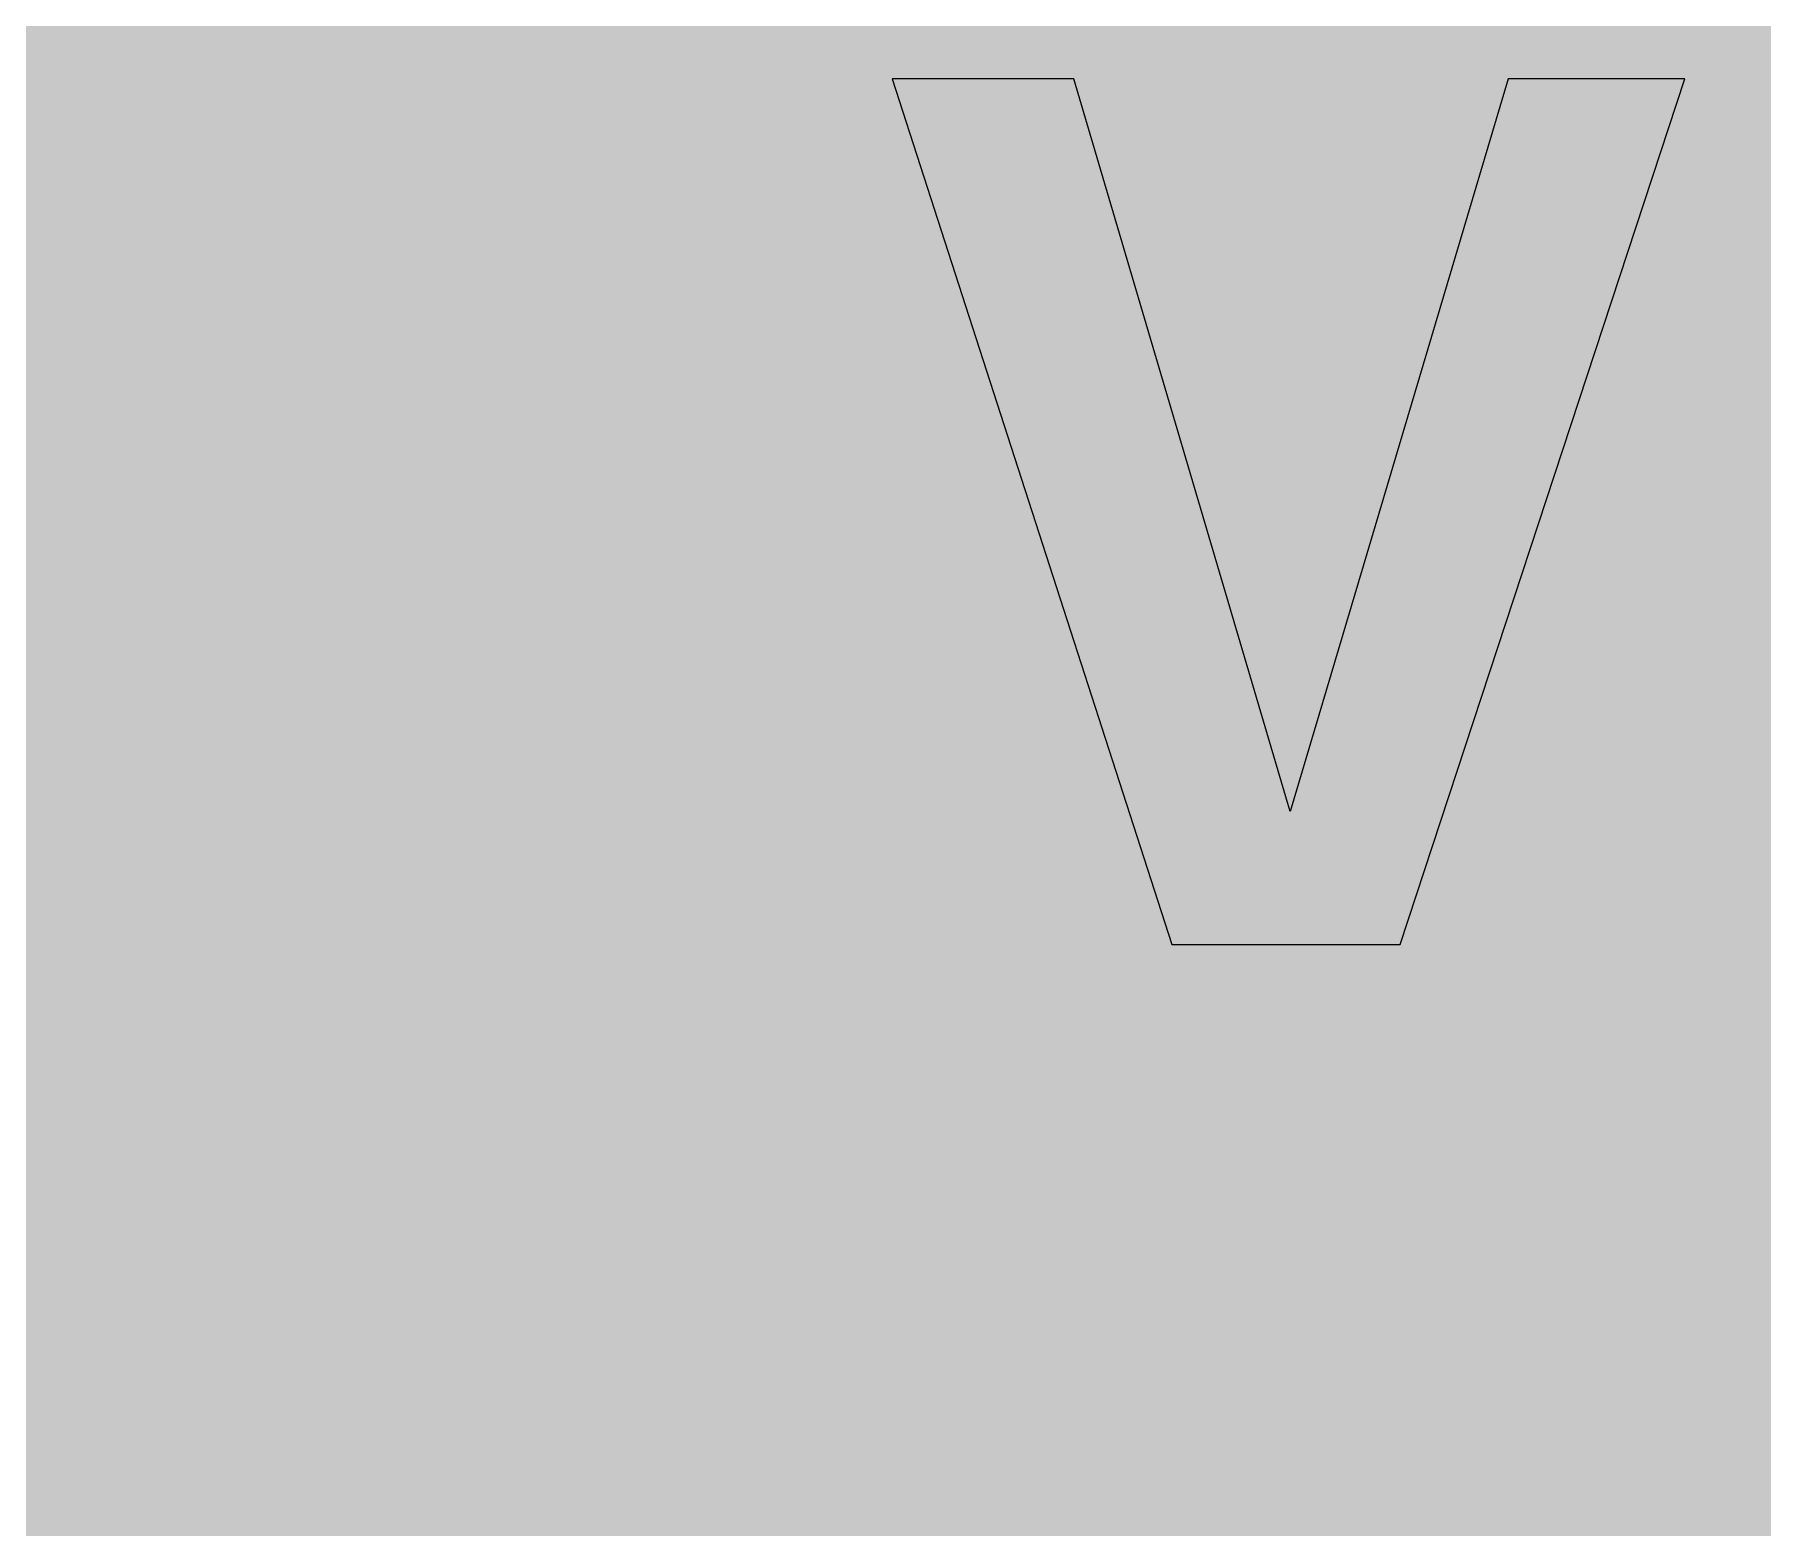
# Model space of a CAD drawing. Header units: millimetres. Extents: x 0 to 212, y 0 to 159.
# Drawn here: x 105.34 to 145.61, y 94.42 to 129.21 of the extents above; entities that cross this region are included whole.
import ezdxf

# ---------------------------------------------------------------- set-up
doc = ezdxf.new("R2010")
doc.units = ezdxf.units.MM

msp = doc.modelspace()

# ---------------------------------------------------------------- hatches: boundary and pattern name
for color, points in [(254, [(14.1633, 0.0536), (13.9878, 0.0533), (13.8125, 0.0559), (13.6373, 0.061), (13.462, 0.0686), (13.2893, 0.0787), (13.114, 0.0914), (12.9413, 0.1041), (12.7686, 0.1219), (12.5959, 0.1397), (12.4231, 0.16), (12.2504, 0.1829), (12.0777, 0.2057), (11.9075, 0.2337), (11.7373, 0.2616), (11.5672, 0.2921), (11.397, 0.3251), (11.2268, 0.3607), (11.0592, 0.3988), (10.8915, 0.4369), (10.7239, 0.4775), (10.5562, 0.5207), (10.3886, 0.5664), (10.2235, 0.6121), (10.0584, 0.6629), (9.8933, 0.7137), (9.7307, 0.7671), (9.5682, 0.8204), (9.4056, 0.8788), (9.2431, 0.9373), (9.083, 0.9982), (8.923, 1.0617), (8.763, 1.1252), (8.6055, 1.1938), (8.4455, 1.2624), (8.2906, 1.331), (8.1331, 1.4046), (7.9781, 1.4783), (7.8232, 1.5545), (7.6708, 1.6332), (7.5184, 1.7145), (7.366, 1.7958), (7.2161, 1.8796), (7.0663, 1.966), (6.919, 2.0523), (6.7716, 2.1438), (6.6243, 2.2352), (6.4795, 2.3266), (6.3348, 2.4232), (6.19, 2.5197), (6.0477, 2.6187), (5.908, 2.7178), (5.7683, 2.8194), (5.6286, 2.9235), (5.4915, 3.0302), (5.3543, 3.1369), (5.2197, 3.2461), (5.0851, 3.3579), (4.953, 3.4722), (4.8209, 3.5865), (4.6914, 3.7033), (4.5644, 3.8202), (4.4348, 3.9395), (4.3104, 4.0615), (4.1859, 4.1859), (4.0615, 4.3104), (3.9395, 4.4348), (3.8202, 4.5618), (3.7033, 4.6914), (3.5865, 4.8209), (3.4722, 4.953), (3.3579, 5.0851), (3.2487, 5.2197), (3.1369, 5.3543), (3.0302, 5.4915), (2.9235, 5.6286), (2.8194, 5.7683), (2.7178, 5.908), (2.6187, 6.0477), (2.5197, 6.19), (2.4232, 6.3348), (2.3266, 6.477), (2.2352, 6.6243), (2.1438, 6.7691), (2.0523, 6.919), (1.966, 7.0663), (1.8796, 7.2161), (1.7958, 7.366), (1.7145, 7.5184), (1.6332, 7.6708), (1.5545, 7.8232), (1.4783, 7.9781), (1.4046, 8.1331), (1.331, 8.2906), (1.2598, 8.4455), (1.1913, 8.603), (1.1252, 8.763), (1.0592, 8.923), (0.9982, 9.083), (0.9373, 9.2431), (0.8763, 9.4056), (0.8204, 9.5682), (0.7645, 9.7307), (0.7112, 9.8933), (0.6604, 10.0584), (0.6121, 10.2235), (0.5639, 10.3911), (0.5207, 10.5562), (0.4775, 10.7239), (0.4343, 10.8915), (0.3962, 11.0592), (0.3607, 11.2268), (0.3251, 11.397), (0.2921, 11.5672), (0.2616, 11.7373), (0.2311, 11.9075), (0.2057, 12.0802), (0.1803, 12.2504), (0.1575, 12.4231), (0.1372, 12.5959), (0.1194, 12.7686), (0.1041, 12.9413), (0.0889, 13.1166), (0.0787, 13.2893), (0.0686, 13.4645), (0.061, 13.6373), (0.0559, 13.8125), (0.0508, 13.9878), (0.0508, 14.163), (0.0522, 144.6925), (0.0508, 144.8664), (0.0559, 145.0416), (0.061, 145.2169), (0.0686, 145.3896), (0.0787, 145.5649), (0.0889, 145.7376), (0.1041, 145.9128), (0.1194, 146.0856), (0.1372, 146.2583), (0.1575, 146.431), (0.1803, 146.6037), (0.2057, 146.7739), (0.2311, 146.9466), (0.2616, 147.1168), (0.2921, 147.287), (0.3251, 147.4572), (0.3607, 147.6248), (0.3962, 147.795), (0.4343, 147.9626), (0.4775, 148.1303), (0.5207, 148.2979), (0.5639, 148.463), (0.6121, 148.6281), (0.6604, 148.7932), (0.7112, 148.9583), (0.7645, 149.1234), (0.8204, 149.286), (0.8763, 149.4485), (0.9373, 149.6111), (0.9982, 149.7711), (1.0592, 149.9311), (1.1252, 150.0911), (1.1913, 150.2486), (1.2598, 150.4061), (1.331, 150.5636), (1.4046, 150.7185), (1.4783, 150.876), (1.5545, 151.0284), (1.6332, 151.1833), (1.7145, 151.3357), (1.7958, 151.4856), (1.8796, 151.638), (1.966, 151.7879), (2.0523, 151.9352), (2.1438, 152.0825), (2.2352, 152.2298), (2.3266, 152.3746), (2.4232, 152.5194), (2.5197, 152.6616), (2.6187, 152.8039), (2.7178, 152.9461), (2.8194, 153.0858), (2.9235, 153.2255), (3.0302, 153.3627), (3.1369, 153.4973), (3.2487, 153.6344), (3.3579, 153.7665), (3.4722, 153.8986), (3.5865, 154.0307), (3.7033, 154.1602), (3.8202, 154.2898), (3.9395, 154.4168), (4.0615, 154.5438), (4.1859, 154.6682), (4.3104, 154.7901), (4.4348, 154.9121), (4.5644, 155.034), (4.6914, 155.1508), (4.8209, 155.2677), (4.953, 155.382), (5.0851, 155.4937), (5.2197, 155.6055), (5.3543, 155.7147), (5.4915, 155.8239), (5.6286, 155.9281), (5.7683, 156.0322), (5.908, 156.1338), (6.0477, 156.2354), (6.19, 156.3345), (6.3348, 156.431), (6.4795, 156.525), (6.6243, 156.6189), (6.7716, 156.7104), (6.919, 156.7993), (7.0663, 156.8882), (7.2161, 156.9745), (7.366, 157.0584), (7.5184, 157.1396), (7.6708, 157.2209), (7.8232, 157.2971), (7.9781, 157.3733), (8.1331, 157.4495), (8.2906, 157.5206), (8.4455, 157.5918), (8.6055, 157.6603), (8.763, 157.7289), (8.923, 157.7924), (9.083, 157.8559), (9.2431, 157.9169), (9.4056, 157.9753), (9.5682, 158.0337), (9.7307, 158.0871), (9.8933, 158.1404), (10.0584, 158.1912), (10.2235, 158.242), (10.3886, 158.2877), (10.5562, 158.3334), (10.7239, 158.3766), (10.8915, 158.4173), (11.0592, 158.4579), (11.2268, 158.4935), (11.397, 158.529), (11.5672, 158.562), (11.7373, 158.5925), (11.9075, 158.6205), (12.0777, 158.6484), (12.2504, 158.6713), (12.4231, 158.6941), (12.5959, 158.7144), (12.7686, 158.7322), (12.9413, 158.75), (13.114, 158.7627), (13.2893, 158.7754), (13.462, 158.7856), (13.6373, 158.7932), (13.8125, 158.7983), (13.9878, 158.8008), (14.163, 158.8033), (197.6078, 158.8036), (197.7822, 158.8008), (197.9574, 158.7983), (198.1327, 158.7932), (198.3054, 158.7856), (198.4807, 158.7754), (198.6534, 158.7627), (198.8287, 158.75), (199.0014, 158.7322), (199.1741, 158.7144), (199.3468, 158.6941), (199.5195, 158.6713), (199.6897, 158.6484), (199.8624, 158.6205), (200.0326, 158.5925), (200.2028, 158.562), (200.373, 158.529), (200.5432, 158.4935), (200.7108, 158.4579), (200.8784, 158.4173), (201.0461, 158.3766), (201.2137, 158.3334), (201.3788, 158.2877), (201.5465, 158.242), (201.7116, 158.1912), (201.8767, 158.1404), (202.0392, 158.0871), (202.2018, 158.0337), (202.3643, 157.9753), (202.5269, 157.9169), (202.6869, 157.8559), (202.8469, 157.7924), (203.007, 157.7289), (203.167, 157.6603), (203.3245, 157.5918), (203.4794, 157.5206), (203.6369, 157.4495), (203.7918, 157.3733), (203.9468, 157.2971), (204.0992, 157.2209), (204.2516, 157.1396), (204.404, 157.0584), (204.5538, 156.9745), (204.7037, 156.8882), (204.8535, 156.7993), (205.0009, 156.7104), (205.1456, 156.6189), (205.293, 156.525), (205.4352, 156.431), (205.58, 156.3345), (205.7222, 156.2354), (205.8619, 156.1338), (206.0016, 156.0322), (206.1413, 155.9281), (206.2785, 155.8239), (206.4156, 155.7147), (206.5503, 155.6055), (206.6849, 155.4937), (206.817, 155.382), (206.949, 155.2677), (207.0786, 155.1508), (207.2081, 155.034), (207.3351, 154.9121), (207.4596, 154.7901), (207.584, 154.6682), (207.7085, 154.5438), (207.8304, 154.4168), (207.9498, 154.2898), (208.0666, 154.1602), (208.1835, 154.0307), (208.2978, 153.8986), (208.4121, 153.7665), (208.5238, 153.6344), (208.6331, 153.4973), (208.7397, 153.3627), (208.8464, 153.2255), (208.9506, 153.0858), (209.0522, 152.9461), (209.1512, 152.8039), (209.2503, 152.6616), (209.3468, 152.5194), (209.4433, 152.3746), (209.5348, 152.2298), (209.6262, 152.0825), (209.7176, 151.9352), (209.804, 151.7879), (209.8904, 151.638), (209.9742, 151.4856), (210.0555, 151.3357), (210.1367, 151.1833), (210.2155, 151.0284), (210.2917, 150.876), (210.3653, 150.7185), (210.439, 150.5636), (210.5076, 150.4061), (210.5762, 150.2486), (210.6447, 150.0911), (210.7082, 149.9311), (210.7717, 149.7711), (210.8327, 149.6111), (210.8911, 149.4485), (210.9495, 149.286), (211.0029, 149.1234), (211.0562, 148.9583), (211.107, 148.7932), (211.1578, 148.6281), (211.2035, 148.463), (211.2493, 148.2979), (211.2924, 148.1303), (211.3331, 147.9626), (211.3712, 147.795), (211.4093, 147.6248), (211.4448, 147.4572), (211.4779, 147.287), (211.5083, 147.1168), (211.5363, 146.9466), (211.5642, 146.7739), (211.5871, 146.6037), (211.6099, 146.431), (211.6303, 146.2583), (211.648, 146.0856), (211.6658, 145.9128), (211.6785, 145.7376), (211.6912, 145.5649), (211.7014, 145.3896), (211.709, 145.2169), (211.7141, 145.0416), (211.7166, 144.8664), (211.7166, 144.6911), (211.7189, 14.1647), (211.7166, 13.9878), (211.7141, 13.8125), (211.709, 13.6373), (211.7014, 13.4645), (211.6912, 13.2893), (211.6785, 13.1166), (211.6658, 12.9413), (211.648, 12.7686), (211.6303, 12.5959), (211.6099, 12.4231), (211.5871, 12.2504), (211.5642, 12.0802), (211.5363, 11.9075), (211.5083, 11.7373), (211.4779, 11.5672), (211.4448, 11.397), (211.4093, 11.2268), (211.3712, 11.0592), (211.3331, 10.8915), (211.2924, 10.7239), (211.2493, 10.5562), (211.2035, 10.3911), (211.1578, 10.2235), (211.107, 10.0584), (211.0562, 9.8933), (211.0029, 9.7307), (210.9495, 9.5682), (210.8911, 9.4056), (210.8327, 9.2431), (210.7717, 9.083), (210.7082, 8.923), (210.6447, 8.763), (210.5762, 8.603), (210.5076, 8.4455), (210.439, 8.2906), (210.3653, 8.1331), (210.2917, 7.9781), (210.2155, 7.8232), (210.1367, 7.6708), (210.0555, 7.5184), (209.9742, 7.366), (209.8904, 7.2161), (209.804, 7.0663), (209.7176, 6.919), (209.6262, 6.7691), (209.5348, 6.6243), (209.4433, 6.477), (209.3468, 6.3348), (209.2503, 6.19), (209.1512, 6.0477), (209.0522, 5.908), (208.9506, 5.7683), (208.8464, 5.6286), (208.7397, 5.4915), (208.6331, 5.3543), (208.5238, 5.2197), (208.4121, 5.0851), (208.2978, 4.953), (208.1835, 4.8209), (208.0666, 4.6914), (207.9498, 4.5618), (207.8304, 4.4348), (207.7085, 4.3104), (207.584, 4.1859), (207.4596, 4.0615), (207.3351, 3.9395), (207.2081, 3.8202), (207.0786, 3.7033), (206.949, 3.5865), (206.817, 3.4722), (206.6849, 3.3579), (206.5503, 3.2461), (206.4156, 3.1369), (206.2785, 3.0302), (206.1413, 2.9235), (206.0016, 2.8194), (205.8619, 2.7178), (205.7222, 2.6187), (205.58, 2.5197), (205.4352, 2.4232), (205.293, 2.3266), (205.1456, 2.2352), (205.0009, 2.1438), (204.8535, 2.0523), (204.7037, 1.966), (204.5538, 1.8796), (204.404, 1.7958), (204.2516, 1.7145), (204.0992, 1.6332), (203.9468, 1.5545), (203.7918, 1.4783), (203.6369, 1.4046), (203.4794, 1.331), (203.3245, 1.2624), (203.167, 1.1938), (203.007, 1.1252), (202.8469, 1.0617), (202.6869, 0.9982), (202.5269, 0.9373), (202.3643, 0.8788), (202.2018, 0.8204), (202.0392, 0.7671), (201.8767, 0.7137), (201.7116, 0.6629), (201.5465, 0.6121), (201.3788, 0.5664), (201.2137, 0.5207), (201.0461, 0.4775), (200.8784, 0.4369), (200.7108, 0.3988), (200.5432, 0.3607), (200.373, 0.3251), (200.2028, 0.2921), (200.0326, 0.2616), (199.8624, 0.2337), (199.6897, 0.2057), (199.5195, 0.1829), (199.3468, 0.16), (199.1741, 0.1397), (199.0014, 0.1219), (198.8287, 0.1041), (198.6534, 0.0914), (198.4807, 0.0787), (198.3054, 0.0686), (198.1327, 0.061), (197.9574, 0.0559), (197.7822, 0.0533), (197.6069, 0.0533)]), (59, [(143.7996, 128.1822), (139.6862, 128.1822), (134.6027, 111.1066), (129.5576, 128.1822), (125.3285, 128.1822), (131.8465, 108.0036), (137.1632, 108.0036)])]:
    msp.add_hatch(color=color).paths.add_polyline_path(points)
h = msp.add_hatch(color=59)
edge = h.paths.add_edge_path()
edge.add_line((113.4138, 125.3102), (113.5456, 125.3084))
edge.add_line((113.5456, 125.3084), (113.6752, 125.3084))
edge.add_line((113.6752, 125.3084), (113.8022, 125.3058))
edge.add_line((113.8022, 125.3058), (113.9266, 125.3007))
edge.add_line((113.9266, 125.3007), (114.0511, 125.2982))
edge.add_line((114.0511, 125.2982), (114.173, 125.2931))
edge.add_line((114.173, 125.2931), (114.2924, 125.2855))
edge.add_line((114.2924, 125.2855), (114.4092, 125.2779))
edge.add_line((114.4092, 125.2779), (114.5261, 125.2703))
edge.add_line((114.5261, 125.2703), (114.6378, 125.2601))
edge.add_line((114.6378, 125.2601), (114.7496, 125.2499))
edge.add_line((114.7496, 125.2499), (114.8588, 125.2372))
edge.add_line((114.8588, 125.2372), (114.9655, 125.222))
edge.add_line((114.9655, 125.222), (115.0722, 125.2093))
edge.add_line((115.0722, 125.2093), (115.1738, 125.1915))
edge.add_line((115.1738, 125.1915), (115.2754, 125.1737))
edge.add_line((115.2754, 125.1737), (115.3744, 125.156))
edge.add_line((115.3744, 125.156), (115.4709, 125.1356))
edge.add_line((115.4709, 125.1356), (115.5649, 125.1128))
edge.add_line((115.5649, 125.1128), (115.6589, 125.0874))
edge.add_line((115.6589, 125.0874), (115.7478, 125.062))
edge.add_line((115.7478, 125.062), (115.8367, 125.0366))
edge.add_line((115.8367, 125.0366), (115.9231, 125.0086))
edge.add_line((115.9231, 125.0086), (116.0094, 124.9782))
edge.add_line((116.0094, 124.9782), (116.0907, 124.9451))
edge.add_line((116.0907, 124.9451), (116.172, 124.9121))
edge.add_line((116.172, 124.9121), (116.2507, 124.8766))
edge.add_line((116.2507, 124.8766), (116.3269, 124.8385))
edge.add_line((116.3269, 124.8385), (116.4006, 124.7978))
edge.add_line((116.4006, 124.7978), (116.4717, 124.7572))
edge.add_line((116.4717, 124.7572), (116.5428, 124.714))
edge.add_line((116.5428, 124.714), (116.6089, 124.6683))
edge.add_line((116.6089, 124.6683), (116.6749, 124.62))
edge.add_line((116.6749, 124.62), (116.7384, 124.5718))
edge.add_line((116.7384, 124.5718), (116.8019, 124.521))
edge.add_line((116.8019, 124.521), (116.8603, 124.4651))
edge.add_line((116.8603, 124.4651), (116.9187, 124.4092))
edge.add_line((116.9187, 124.4092), (116.9746, 124.3508))
edge.add_line((116.9746, 124.3508), (117.028, 124.2924))
edge.add_line((117.028, 124.2924), (117.0788, 124.2289))
edge.add_line((117.0788, 124.2289), (117.127, 124.1628))
edge.add_line((117.127, 124.1628), (117.1753, 124.0968))
edge.add_line((117.1753, 124.0968), (117.2185, 124.0257))
edge.add_line((117.2185, 124.0257), (117.2616, 123.9545))
edge.add_line((117.2616, 123.9545), (117.3023, 123.8783))
edge.add_line((117.3023, 123.8783), (117.3429, 123.8021))
edge.add_line((117.3429, 123.8021), (117.3785, 123.7209))
edge.add_line((117.3785, 123.7209), (117.414, 123.6396))
edge.add_line((117.414, 123.6396), (117.4445, 123.5532))
edge.add_line((117.4445, 123.5532), (117.475, 123.4669))
edge.add_line((117.475, 123.4669), (117.5055, 123.3754))
edge.add_line((117.5055, 123.3754), (117.5309, 123.2814))
edge.add_line((117.5309, 123.2814), (117.5537, 123.1849))
edge.add_line((117.5537, 123.1849), (117.5766, 123.0859))
edge.add_line((117.5766, 123.0859), (117.5969, 122.9843))
edge.add_line((117.5969, 122.9843), (117.6147, 122.8801))
edge.add_line((117.6147, 122.8801), (117.6299, 122.7734))
edge.add_line((117.6299, 122.7734), (117.6452, 122.6617))
edge.add_line((117.6452, 122.6617), (117.6553, 122.5474))
edge.add_line((117.6553, 122.5474), (117.6655, 122.4305))
edge.add_line((117.6655, 122.4305), (117.6731, 122.3112))
edge.add_line((117.6731, 122.3112), (117.6782, 122.1892))
edge.add_line((117.6782, 122.1892), (117.6807, 122.0622))
edge.add_line((117.6807, 122.0622), (117.6807, 121.9327))
edge.add_line((117.6807, 121.9327), (117.6831, 120.3822))
edge.add_line((117.6831, 120.3822), (114.7339, 120.3822))
edge.add_line((114.7339, 120.3822), (114.4575, 120.3782))
edge.add_line((114.4575, 120.3782), (114.1882, 120.3757))
edge.add_line((114.1882, 120.3757), (113.9241, 120.3681))
edge.add_line((113.9241, 120.3681), (113.6625, 120.3554))
edge.add_line((113.6625, 120.3554), (113.4059, 120.3427))
edge.add_line((113.4059, 120.3427), (113.1545, 120.3249))
edge.add_line((113.1545, 120.3249), (112.9055, 120.3046))
edge.add_line((112.9055, 120.3046), (112.6642, 120.2817))
edge.add_line((112.6642, 120.2817), (112.4255, 120.2538))
edge.add_line((112.4255, 120.2538), (112.1918, 120.2258))
edge.add_line((112.1918, 120.2258), (111.9607, 120.1928))
edge.add_line((111.9607, 120.1928), (111.7371, 120.1547))
edge.add_line((111.7371, 120.1547), (111.5162, 120.1166))
edge.add_line((111.5162, 120.1166), (111.3003, 120.0734))
edge.add_line((111.3003, 120.0734), (111.0869, 120.0302))
edge.add_line((111.0869, 120.0302), (110.8786, 119.982))
edge.add_line((110.8786, 119.982), (110.6754, 119.9286))
edge.add_line((110.6754, 119.9286), (110.4773, 119.8753))
edge.add_line((110.4773, 119.8753), (110.2843, 119.8169))
edge.add_line((110.2843, 119.8169), (110.0938, 119.7559))
edge.add_line((110.0938, 119.7559), (109.9083, 119.6924))
edge.add_line((109.9083, 119.6924), (109.728, 119.6238))
edge.add_line((109.728, 119.6238), (109.5502, 119.5553))
edge.add_line((109.5502, 119.5553), (109.3775, 119.4816))
edge.add_line((109.3775, 119.4816), (109.2098, 119.4029))
edge.add_line((109.2098, 119.4029), (109.0447, 119.3241))
edge.add_line((109.0447, 119.3241), (108.8873, 119.2403))
edge.add_line((108.8873, 119.2403), (108.7323, 119.1565))
edge.add_line((108.7323, 119.1565), (108.5799, 119.065))
edge.add_line((108.5799, 119.065), (108.4351, 118.9736))
edge.add_line((108.4351, 118.9736), (108.2929, 118.8796))
edge.add_line((108.2929, 118.8796), (108.1557, 118.7806))
edge.add_line((108.1557, 118.7806), (108.0211, 118.679))
edge.add_line((108.0211, 118.679), (107.8916, 118.5748))
edge.add_line((107.8916, 118.5748), (107.7671, 118.4656))
edge.add_line((107.7671, 118.4656), (107.6477, 118.3538))
edge.add_line((107.6477, 118.3538), (107.5309, 118.2395))
edge.add_line((107.5309, 118.2395), (107.4191, 118.1227))
edge.add_line((107.4191, 118.1227), (107.3125, 118.0033))
edge.add_line((107.3125, 118.0033), (107.2083, 117.8789))
edge.add_line((107.2083, 117.8789), (107.1093, 117.7519))
edge.add_line((107.1093, 117.7519), (107.0153, 117.6223))
edge.add_line((107.0153, 117.6223), (106.9238, 117.4902))
edge.add_line((106.9238, 117.4902), (106.8375, 117.3556))
edge.add_line((106.8375, 117.3556), (106.7562, 117.2159))
edge.add_line((106.7562, 117.2159), (106.6775, 117.0737))
edge.add_line((106.6775, 117.0737), (106.6063, 116.9264))
edge.add_line((106.6063, 116.9264), (106.5352, 116.779))
edge.add_line((106.5352, 116.779), (106.4717, 116.6266))
edge.add_line((106.4717, 116.6266), (106.4108, 116.4717))
edge.add_line((106.4108, 116.4717), (106.3549, 116.3142))
edge.add_line((106.3549, 116.3142), (106.3015, 116.1542))
edge.add_line((106.3015, 116.1542), (106.2533, 115.9891))
edge.add_line((106.2533, 115.9891), (106.2101, 115.8215))
edge.add_line((106.2101, 115.8215), (106.1695, 115.6513))
edge.add_line((106.1695, 115.6513), (106.1339, 115.4786))
edge.add_line((106.1339, 115.4786), (106.1034, 115.3008))
edge.add_line((106.1034, 115.3008), (106.0755, 115.123))
edge.add_line((106.0755, 115.123), (106.0526, 114.9401))
edge.add_line((106.0526, 114.9401), (106.0348, 114.7521))
edge.add_line((106.0348, 114.7521), (106.0196, 114.5642))
edge.add_line((106.0196, 114.5642), (106.0094, 114.3711))
edge.add_line((106.0094, 114.3711), (106.0044, 114.1755))
edge.add_line((106.0044, 114.1755), (106.0018, 113.9774))
edge.add_line((106.0018, 113.9774), (106.0044, 113.7641))
edge.add_line((106.0044, 113.7641), (106.0094, 113.5558))
edge.add_line((106.0094, 113.5558), (106.0196, 113.3526))
edge.add_line((106.0196, 113.3526), (106.0323, 113.1519))
edge.add_line((106.0323, 113.1519), (106.0501, 112.9538))
edge.add_line((106.0501, 112.9538), (106.0729, 112.7633))
edge.add_line((106.0729, 112.7633), (106.0983, 112.5728))
edge.add_line((106.0983, 112.5728), (106.1263, 112.3899))
edge.add_line((106.1263, 112.3899), (106.1593, 112.2096))
edge.add_line((106.1593, 112.2096), (106.1974, 112.0318))
edge.add_line((106.1974, 112.0318), (106.238, 111.8591))
edge.add_line((106.238, 111.8591), (106.2812, 111.6889))
edge.add_line((106.2812, 111.6889), (106.3295, 111.5238))
edge.add_line((106.3295, 111.5238), (106.3803, 111.3638))
edge.add_line((106.3803, 111.3638), (106.4362, 111.2063))
edge.add_line((106.4362, 111.2063), (106.492, 111.0513))
edge.add_line((106.492, 111.0513), (106.5555, 110.9015))
edge.add_line((106.5555, 110.9015), (106.619, 110.7542))
edge.add_line((106.619, 110.7542), (106.6876, 110.6119))
edge.add_line((106.6876, 110.6119), (106.7587, 110.4722))
edge.add_line((106.7587, 110.4722), (106.8349, 110.3376))
edge.add_line((106.8349, 110.3376), (106.9137, 110.2055))
edge.add_line((106.9137, 110.2055), (106.995, 110.076))
edge.add_line((106.995, 110.076), (107.0788, 109.9515))
edge.add_line((107.0788, 109.9515), (107.1677, 109.8296))
edge.add_line((107.1677, 109.8296), (107.2591, 109.7128))
edge.add_line((107.2591, 109.7128), (107.3531, 109.5985))
edge.add_line((107.3531, 109.5985), (107.4496, 109.4867))
edge.add_line((107.4496, 109.4867), (107.5512, 109.38))
edge.add_line((107.5512, 109.38), (107.6528, 109.2759))
edge.add_line((107.6528, 109.2759), (107.7595, 109.1743))
edge.add_line((107.7595, 109.1743), (107.8687, 109.0778))
edge.add_line((107.8687, 109.0778), (107.9805, 108.9838))
edge.add_line((107.9805, 108.9838), (108.0948, 108.8949))
edge.add_line((108.0948, 108.8949), (108.2142, 108.806))
edge.add_line((108.2142, 108.806), (108.3335, 108.7222))
edge.add_line((108.3335, 108.7222), (108.4555, 108.6434))
edge.add_line((108.4555, 108.6434), (108.5825, 108.5647))
edge.add_line((108.5825, 108.5647), (108.7095, 108.491))
edge.add_line((108.7095, 108.491), (108.8415, 108.4199))
edge.add_line((108.8415, 108.4199), (108.9762, 108.3513))
edge.add_line((108.9762, 108.3513), (109.1108, 108.2878))
edge.add_line((109.1108, 108.2878), (109.2505, 108.2269))
edge.add_line((109.2505, 108.2269), (109.3902, 108.1684))
edge.add_line((109.3902, 108.1684), (109.535, 108.1126))
edge.add_line((109.535, 108.1126), (109.6797, 108.0592))
edge.add_line((109.6797, 108.0592), (109.8296, 108.011))
edge.add_line((109.8296, 108.011), (109.9795, 107.9652))
edge.add_line((109.9795, 107.9652), (110.1319, 107.9195))
edge.add_line((110.1319, 107.9195), (110.2868, 107.8814))
edge.add_line((110.2868, 107.8814), (110.4443, 107.8433))
edge.add_line((110.4443, 107.8433), (110.6043, 107.8078))
edge.add_line((110.6043, 107.8078), (110.7669, 107.7773))
edge.add_line((110.7669, 107.7773), (110.9294, 107.7493))
edge.add_line((110.9294, 107.7493), (111.0945, 107.7214))
edge.add_line((111.0945, 107.7214), (111.2622, 107.6985))
edge.add_line((111.2622, 107.6985), (111.4323, 107.6782))
edge.add_line((111.4323, 107.6782), (111.6051, 107.6604))
edge.add_line((111.6051, 107.6604), (111.7778, 107.6477))
edge.add_line((111.7778, 107.6477), (111.9556, 107.635))
edge.add_line((111.9556, 107.635), (112.1308, 107.6249))
edge.add_line((112.1308, 107.6249), (112.3112, 107.6198))
edge.add_line((112.3112, 107.6198), (112.4915, 107.6147))
edge.add_line((112.4915, 107.6147), (112.6744, 107.6147))
edge.add_line((112.6744, 107.6147), (112.8116, 107.6147))
edge.add_line((112.8116, 107.6147), (112.9436, 107.6173))
edge.add_line((112.9436, 107.6173), (113.0757, 107.6223))
edge.add_line((113.0757, 107.6223), (113.2053, 107.63))
edge.add_line((113.2053, 107.63), (113.3348, 107.6376))
edge.add_line((113.3348, 107.6376), (113.4593, 107.6477))
edge.add_line((113.4593, 107.6477), (113.5837, 107.6604))
edge.add_line((113.5837, 107.6604), (113.7056, 107.6731))
edge.add_line((113.7056, 107.6731), (113.8276, 107.6884))
edge.add_line((113.8276, 107.6884), (113.9444, 107.7062))
edge.add_line((113.9444, 107.7062), (114.0638, 107.7265))
edge.add_line((114.0638, 107.7265), (114.1781, 107.7468))
edge.add_line((114.1781, 107.7468), (114.2924, 107.7671))
edge.add_line((114.2924, 107.7671), (114.4041, 107.7925))
edge.add_line((114.4041, 107.7925), (114.5134, 107.8179))
edge.add_line((114.5134, 107.8179), (114.6226, 107.8459))
edge.add_line((114.6226, 107.8459), (114.7293, 107.8738))
edge.add_line((114.7293, 107.8738), (114.8334, 107.9043))
edge.add_line((114.8334, 107.9043), (114.9375, 107.9348))
edge.add_line((114.9375, 107.9348), (115.0391, 107.9678))
edge.add_line((115.0391, 107.9678), (115.1382, 108.0033))
edge.add_line((115.1382, 108.0033), (115.2373, 108.0389))
edge.add_line((115.2373, 108.0389), (115.3338, 108.077))
edge.add_line((115.3338, 108.077), (115.4303, 108.1151))
edge.add_line((115.4303, 108.1151), (115.5243, 108.1557))
edge.add_line((115.5243, 108.1557), (115.6157, 108.1964))
edge.add_line((115.6157, 108.1964), (115.7072, 108.2396))
edge.add_line((115.7072, 108.2396), (115.7961, 108.2827))
edge.add_line((115.7961, 108.2827), (115.885, 108.3285))
edge.add_line((115.885, 108.3285), (115.9713, 108.3767))
edge.add_line((115.9713, 108.3767), (116.0551, 108.4224))
edge.add_line((116.0551, 108.4224), (116.139, 108.4732))
edge.add_line((116.139, 108.4732), (116.2202, 108.5215))
edge.add_line((116.2202, 108.5215), (116.3015, 108.5748))
edge.add_line((116.3015, 108.5748), (116.3803, 108.6256))
edge.add_line((116.3803, 108.6256), (116.459, 108.679))
edge.add_line((116.459, 108.679), (116.5352, 108.7349))
edge.add_line((116.5352, 108.7349), (116.6114, 108.7907))
edge.add_line((116.6114, 108.7907), (116.6851, 108.8466))
edge.add_line((116.6851, 108.8466), (116.7562, 108.905))
edge.add_line((116.7562, 108.905), (116.8273, 108.9635))
edge.add_line((116.8273, 108.9635), (116.8984, 109.0219))
edge.add_line((116.8984, 109.0219), (116.967, 109.0828))
edge.add_line((116.967, 109.0828), (117.0356, 109.1438))
edge.add_line((117.0356, 109.1438), (117.1016, 109.2073))
edge.add_line((117.1016, 109.2073), (117.1651, 109.2708))
edge.add_line((117.1651, 109.2708), (117.2286, 109.3343))
edge.add_line((117.2286, 109.3343), (117.2921, 109.3978))
edge.add_line((117.2921, 109.3978), (117.3531, 109.4638))
edge.add_line((117.3531, 109.4638), (117.414, 109.5299))
edge.add_line((117.414, 109.5299), (117.4725, 109.5959))
edge.add_line((117.4725, 109.5959), (117.5309, 109.6645))
edge.add_line((117.5309, 109.6645), (117.5893, 109.7331))
edge.add_line((117.5893, 109.7331), (117.6452, 109.8017))
edge.add_line((117.6452, 109.8017), (117.6985, 109.8728))
edge.add_line((117.6985, 109.8728), (117.7544, 109.9414))
edge.add_line((117.7544, 109.9414), (117.8052, 110.0125))
edge.add_line((117.8052, 110.0125), (117.8585, 110.0836))
edge.add_line((117.8585, 110.0836), (117.9093, 110.1573))
edge.add_line((117.9093, 110.1573), (117.9576, 110.2284))
edge.add_line((117.9576, 110.2284), (118.0059, 110.302))
edge.add_line((118.0059, 110.302), (118.0541, 110.3757))
edge.add_line((118.0541, 110.3757), (118.1024, 110.4494))
edge.add_line((118.1024, 110.4494), (118.1481, 110.523))
edge.add_line((118.1481, 110.523), (118.6533, 108.0036))
edge.add_line((118.6533, 108.0036), (121.6409, 108.0036))
edge.add_line((121.6409, 108.0036), (121.6409, 122.1669))
edge.add_line((121.6409, 122.1669), (121.6381, 122.3594))
edge.add_line((121.6381, 122.3594), (121.633, 122.5499))
edge.add_line((121.633, 122.5499), (121.6254, 122.7379))
edge.add_line((121.6254, 122.7379), (121.6152, 122.9208))
edge.add_line((121.6152, 122.9208), (121.6, 123.1036))
edge.add_line((121.6, 123.1036), (121.5822, 123.284))
edge.add_line((121.5822, 123.284), (121.5619, 123.4592))
edge.add_line((121.5619, 123.4592), (121.539, 123.632))
edge.add_line((121.539, 123.632), (121.5111, 123.8047))
edge.add_line((121.5111, 123.8047), (121.4806, 123.9723))
edge.add_line((121.4806, 123.9723), (121.4476, 124.1374))
edge.add_line((121.4476, 124.1374), (121.4095, 124.2974))
edge.add_line((121.4095, 124.2974), (121.3688, 124.4575))
edge.add_line((121.3688, 124.4575), (121.3231, 124.6149))
edge.add_line((121.3231, 124.6149), (121.2748, 124.7673))
edge.add_line((121.2748, 124.7673), (121.224, 124.9172))
edge.add_line((121.224, 124.9172), (121.1682, 125.0645))
edge.add_line((121.1682, 125.0645), (121.1097, 125.2093))
edge.add_line((121.1097, 125.2093), (121.0462, 125.3515))
edge.add_line((121.0462, 125.3515), (120.9802, 125.4912))
edge.add_line((120.9802, 125.4912), (120.9091, 125.6259))
edge.add_line((120.9091, 125.6259), (120.8354, 125.7579))
edge.add_line((120.8354, 125.7579), (120.7567, 125.89))
edge.add_line((120.7567, 125.89), (120.6754, 126.017))
edge.add_line((120.6754, 126.017), (120.5916, 126.1389))
edge.add_line((120.5916, 126.1389), (120.5001, 126.2609))
edge.add_line((120.5001, 126.2609), (120.4062, 126.3802))
edge.add_line((120.4062, 126.3802), (120.3096, 126.4945))
edge.add_line((120.3096, 126.4945), (120.208, 126.6063))
edge.add_line((120.208, 126.6063), (120.1039, 126.7155))
edge.add_line((120.1039, 126.7155), (119.9921, 126.8222))
edge.add_line((119.9921, 126.8222), (119.8804, 126.9238))
edge.add_line((119.8804, 126.9238), (119.761, 127.0229))
edge.add_line((119.761, 127.0229), (119.6391, 127.1194))
edge.add_line((119.6391, 127.1194), (119.5121, 127.2134))
edge.add_line((119.5121, 127.2134), (119.3825, 127.3048))
edge.add_line((119.3825, 127.3048), (119.2454, 127.3937))
edge.add_line((119.2454, 127.3937), (119.1082, 127.4775))
edge.add_line((119.1082, 127.4775), (118.9634, 127.5588))
edge.add_line((118.9634, 127.5588), (118.8136, 127.6375))
edge.add_line((118.8136, 127.6375), (118.6612, 127.7112))
edge.add_line((118.6612, 127.7112), (118.5037, 127.7849))
edge.add_line((118.5037, 127.7849), (118.3437, 127.8534))
edge.add_line((118.3437, 127.8534), (118.176, 127.9195))
edge.add_line((118.176, 127.9195), (118.0059, 127.983))
edge.add_line((118.0059, 127.983), (117.8306, 128.0414))
edge.add_line((117.8306, 128.0414), (117.6503, 128.0973))
edge.add_line((117.6503, 128.0973), (117.4648, 128.1506))
edge.add_line((117.4648, 128.1506), (117.2769, 128.2014))
edge.add_line((117.2769, 128.2014), (117.0813, 128.2497))
edge.add_line((117.0813, 128.2497), (116.8832, 128.2929))
edge.add_line((116.8832, 128.2929), (116.6774, 128.3335))
edge.add_line((116.6774, 128.3335), (116.4692, 128.3691))
edge.add_line((116.4692, 128.3691), (116.2558, 128.4046))
edge.add_line((116.2558, 128.4046), (116.0374, 128.4351))
edge.add_line((116.0374, 128.4351), (115.8138, 128.463))
edge.add_line((115.8138, 128.463), (115.5852, 128.4884))
edge.add_line((115.5852, 128.4884), (115.3516, 128.5088))
edge.add_line((115.3516, 128.5088), (115.1103, 128.5265))
edge.add_line((115.1103, 128.5265), (114.8664, 128.5418))
edge.add_line((114.8664, 128.5418), (114.6175, 128.5519))
edge.add_line((114.6175, 128.5519), (114.3635, 128.5621))
edge.add_line((114.3635, 128.5621), (114.1044, 128.5672))
edge.add_line((114.1044, 128.5672), (113.8403, 128.5672))
edge.add_line((113.8403, 128.5672), (113.7209, 128.5672))
edge.add_line((113.7209, 128.5672), (113.604, 128.5672))
edge.add_line((113.604, 128.5672), (113.4872, 128.5646))
edge.add_line((113.4872, 128.5646), (113.3704, 128.5621))
edge.add_line((113.3704, 128.5621), (113.2535, 128.557))
edge.add_line((113.2535, 128.557), (113.1367, 128.5519))
edge.add_line((113.1367, 128.5519), (113.0198, 128.5469))
edge.add_line((113.0198, 128.5469), (112.9055, 128.5418))
edge.add_line((112.9055, 128.5418), (112.7912, 128.5342))
edge.add_line((112.7912, 128.5342), (112.6769, 128.5265))
edge.add_line((112.6769, 128.5265), (112.5626, 128.5189))
edge.add_line((112.5626, 128.5189), (112.4483, 128.5113))
edge.add_line((112.4483, 128.5113), (112.334, 128.5011))
edge.add_line((112.334, 128.5011), (112.2223, 128.491))
edge.add_line((112.2223, 128.491), (112.108, 128.4808))
edge.add_line((112.108, 128.4808), (111.9962, 128.4681))
edge.add_line((111.9962, 128.4681), (111.8845, 128.4554))
edge.add_line((111.8845, 128.4554), (111.7727, 128.4427))
edge.add_line((111.7727, 128.4427), (111.6635, 128.43))
edge.add_line((111.6635, 128.43), (111.5517, 128.4148))
edge.add_line((111.5517, 128.4148), (111.4425, 128.3995))
edge.add_line((111.4425, 128.3995), (111.3333, 128.3843))
edge.add_line((111.3333, 128.3843), (111.2241, 128.3691))
edge.add_line((111.2241, 128.3691), (111.1148, 128.3538))
edge.add_line((111.1148, 128.3538), (111.0082, 128.336))
edge.add_line((111.0082, 128.336), (110.8989, 128.3183))
edge.add_line((110.8989, 128.3183), (110.7923, 128.3005))
edge.add_line((110.7923, 128.3005), (110.6856, 128.2827))
edge.add_line((110.6856, 128.2827), (110.5789, 128.2649))
edge.add_line((110.5789, 128.2649), (110.4748, 128.2446))
edge.add_line((110.4748, 128.2446), (110.3706, 128.2243))
edge.add_line((110.3706, 128.2243), (110.2639, 128.204))
edge.add_line((110.2639, 128.204), (110.1623, 128.1836))
edge.add_line((110.1623, 128.1836), (110.0582, 128.1633))
edge.add_line((110.0582, 128.1633), (109.9541, 128.1405))
edge.add_line((109.9541, 128.1405), (109.8525, 128.1201))
edge.add_line((109.8525, 128.1201), (109.7509, 128.0973))
edge.add_line((109.7509, 128.0973), (109.6493, 128.0744))
edge.add_line((109.6493, 128.0744), (109.5502, 128.0516))
edge.add_line((109.5502, 128.0516), (109.4486, 128.0287))
edge.add_line((109.4486, 128.0287), (109.3495, 128.0058))
edge.add_line((109.3495, 128.0058), (109.2505, 127.9804))
edge.add_line((109.2505, 127.9804), (109.154, 127.9576))
edge.add_line((109.154, 127.9576), (109.0549, 127.9322))
edge.add_line((109.0549, 127.9322), (108.9584, 127.9068))
edge.add_line((108.9584, 127.9068), (108.8619, 127.8839))
edge.add_line((108.8619, 127.8839), (108.7679, 127.8585))
edge.add_line((108.7679, 127.8585), (108.6714, 127.8331))
edge.add_line((108.6714, 127.8331), (108.5774, 127.8052))
edge.add_line((108.5774, 127.8052), (108.4834, 127.7798))
edge.add_line((108.4834, 127.7798), (108.392, 127.7544))
edge.add_line((108.392, 127.7544), (108.298, 127.729))
edge.add_line((108.298, 127.729), (108.2065, 127.701))
edge.add_line((108.2065, 127.701), (108.1151, 127.6756))
edge.add_line((108.1151, 127.6756), (108.0262, 127.6477))
edge.add_line((108.0262, 127.6477), (107.9348, 127.6223))
edge.add_line((107.9348, 127.6223), (107.8459, 127.5944))
edge.add_line((107.8459, 127.5944), (107.757, 127.569))
edge.add_line((107.757, 127.569), (107.6706, 127.541))
edge.add_line((107.6706, 127.541), (107.5842, 127.5131))
edge.add_line((107.5842, 127.5131), (107.4979, 127.4877))
edge.add_line((107.4979, 127.4877), (107.4115, 127.4597))
edge.add_line((107.4115, 127.4597), (107.3277, 127.4318))
edge.add_line((107.3277, 127.4318), (107.2439, 127.4039))
edge.add_line((107.2439, 127.4039), (108.1761, 124.4173))
edge.add_line((108.1761, 124.4173), (108.265, 124.4422))
edge.add_line((108.265, 124.4422), (108.3539, 124.4702))
edge.add_line((108.3539, 124.4702), (108.4428, 124.4956))
edge.add_line((108.4428, 124.4956), (108.5317, 124.521))
edge.add_line((108.5317, 124.521), (108.6206, 124.5464))
edge.add_line((108.6206, 124.5464), (108.7095, 124.5718))
edge.add_line((108.7095, 124.5718), (108.7984, 124.5972))
edge.add_line((108.7984, 124.5972), (108.8898, 124.6226))
edge.add_line((108.8898, 124.6226), (108.9787, 124.6454))
edge.add_line((108.9787, 124.6454), (109.0676, 124.6683))
edge.add_line((109.0676, 124.6683), (109.1565, 124.6911))
edge.add_line((109.1565, 124.6911), (109.2454, 124.714))
edge.add_line((109.2454, 124.714), (109.3343, 124.7369))
edge.add_line((109.3343, 124.7369), (109.4232, 124.7597))
edge.add_line((109.4232, 124.7597), (109.5096, 124.78))
edge.add_line((109.5096, 124.78), (109.5985, 124.8004))
edge.add_line((109.5985, 124.8004), (109.6874, 124.8232))
edge.add_line((109.6874, 124.8232), (109.7763, 124.841))
edge.add_line((109.7763, 124.841), (109.8626, 124.8613))
edge.add_line((109.8626, 124.8613), (109.9515, 124.8816))
edge.add_line((109.9515, 124.8816), (110.0379, 124.8994))
edge.add_line((110.0379, 124.8994), (110.1268, 124.9197))
edge.add_line((110.1268, 124.9197), (110.2131, 124.9375))
edge.add_line((110.2131, 124.9375), (110.2995, 124.9553))
edge.add_line((110.2995, 124.9553), (110.3859, 124.9731))
edge.add_line((110.3859, 124.9731), (110.4722, 124.9883))
edge.add_line((110.4722, 124.9883), (110.5586, 125.0061))
edge.add_line((110.5586, 125.0061), (110.6449, 125.0213))
edge.add_line((110.6449, 125.0213), (110.7288, 125.0366))
edge.add_line((110.7288, 125.0366), (110.8151, 125.0518))
edge.add_line((110.8151, 125.0518), (110.8989, 125.0671))
edge.add_line((110.8989, 125.0671), (110.9828, 125.0798))
edge.add_line((110.9828, 125.0798), (111.0666, 125.095))
edge.add_line((111.0666, 125.095), (111.1504, 125.1077))
edge.add_line((111.1504, 125.1077), (111.2342, 125.1204))
edge.add_line((111.2342, 125.1204), (111.3155, 125.1331))
edge.add_line((111.3155, 125.1331), (111.3993, 125.1458))
edge.add_line((111.3993, 125.1458), (111.4806, 125.1585))
edge.add_line((111.4806, 125.1585), (111.5619, 125.1687))
edge.add_line((111.5619, 125.1687), (111.6432, 125.1788))
edge.add_line((111.6432, 125.1788), (111.7244, 125.1915))
edge.add_line((111.7244, 125.1915), (111.8032, 125.2017))
edge.add_line((111.8032, 125.2017), (111.8845, 125.2093))
edge.add_line((111.8845, 125.2093), (111.9632, 125.2195))
edge.add_line((111.9632, 125.2195), (112.0394, 125.2271))
edge.add_line((112.0394, 125.2271), (112.1181, 125.2372))
edge.add_line((112.1181, 125.2372), (112.1969, 125.2449))
edge.add_line((112.1969, 125.2449), (112.2731, 125.2525))
edge.add_line((112.2731, 125.2525), (112.3493, 125.2576))
edge.add_line((112.3493, 125.2576), (112.4255, 125.2652))
edge.add_line((112.4255, 125.2652), (112.4991, 125.2703))
edge.add_line((112.4991, 125.2703), (112.5728, 125.2753))
edge.add_line((112.5728, 125.2753), (112.6465, 125.2804))
edge.add_line((112.6465, 125.2804), (112.7201, 125.2855))
edge.add_line((112.7201, 125.2855), (112.7938, 125.2906))
edge.add_line((112.7938, 125.2906), (112.8649, 125.2957))
edge.add_line((112.8649, 125.2957), (112.936, 125.2982))
edge.add_line((112.936, 125.2982), (113.0071, 125.3007))
edge.add_line((113.0071, 125.3007), (113.0757, 125.3033))
edge.add_line((113.0757, 125.3033), (113.1443, 125.3058))
edge.add_line((113.1443, 125.3058), (113.2129, 125.3058))
edge.add_line((113.2129, 125.3058), (113.2789, 125.3084))
edge.add_line((113.2789, 125.3084), (113.3475, 125.3084))
edge.add_line((113.3475, 125.3084), (113.4135, 125.3084))
edge = h.paths.add_edge_path(flags=16)
edge.add_line((113.5309, 110.7581), (113.4085, 110.7567))
edge.add_line((113.4085, 110.7567), (113.2916, 110.7618))
edge.add_line((113.2916, 110.7618), (113.1748, 110.7643))
edge.add_line((113.1748, 110.7643), (113.063, 110.7719))
edge.add_line((113.063, 110.7719), (112.9513, 110.7796))
edge.add_line((112.9513, 110.7796), (112.842, 110.7897))
edge.add_line((112.842, 110.7897), (112.7379, 110.8024))
edge.add_line((112.7379, 110.8024), (112.6338, 110.8151))
edge.add_line((112.6338, 110.8151), (112.5322, 110.8329))
edge.add_line((112.5322, 110.8329), (112.4331, 110.8481))
edge.add_line((112.4331, 110.8481), (112.3366, 110.8685))
edge.add_line((112.3366, 110.8685), (112.2426, 110.8888))
edge.add_line((112.2426, 110.8888), (112.1486, 110.9116))
edge.add_line((112.1486, 110.9116), (112.0597, 110.937))
edge.add_line((112.0597, 110.937), (111.9734, 110.9624))
edge.add_line((111.9734, 110.9624), (111.887, 110.9904))
edge.add_line((111.887, 110.9904), (111.8032, 111.0209))
edge.add_line((111.8032, 111.0209), (111.7219, 111.0513))
edge.add_line((111.7219, 111.0513), (111.6432, 111.0844))
edge.add_line((111.6432, 111.0844), (111.567, 111.1199))
edge.add_line((111.567, 111.1199), (111.4933, 111.1555))
edge.add_line((111.4933, 111.1555), (111.4196, 111.1961))
edge.add_line((111.4196, 111.1961), (111.3511, 111.2342))
edge.add_line((111.3511, 111.2342), (111.2825, 111.2774))
edge.add_line((111.2825, 111.2774), (111.2164, 111.3206))
edge.add_line((111.2164, 111.3206), (111.1529, 111.3638))
edge.add_line((111.1529, 111.3638), (111.0894, 111.412))
edge.add_line((111.0894, 111.412), (111.0285, 111.4603))
edge.add_line((111.0285, 111.4603), (110.9726, 111.5085))
edge.add_line((110.9726, 111.5085), (110.9142, 111.5619))
edge.add_line((110.9142, 111.5619), (110.8608, 111.6127))
edge.add_line((110.8608, 111.6127), (110.8075, 111.6686))
edge.add_line((110.8075, 111.6686), (110.7592, 111.7244))
edge.add_line((110.7592, 111.7244), (110.7084, 111.7829))
edge.add_line((110.7084, 111.7829), (110.6627, 111.8413))
edge.add_line((110.6627, 111.8413), (110.617, 111.9022))
edge.add_line((110.617, 111.9022), (110.5764, 111.9657))
edge.add_line((110.5764, 111.9657), (110.5332, 112.0292))
edge.add_line((110.5332, 112.0292), (110.4951, 112.0953))
edge.add_line((110.4951, 112.0953), (110.457, 112.1613))
edge.add_line((110.457, 112.1613), (110.4214, 112.2324))
edge.add_line((110.4214, 112.2324), (110.3859, 112.301))
edge.add_line((110.3859, 112.301), (110.3554, 112.3721))
edge.add_line((110.3554, 112.3721), (110.3249, 112.4458))
edge.add_line((110.3249, 112.4458), (110.2944, 112.522))
edge.add_line((110.2944, 112.522), (110.2665, 112.5982))
edge.add_line((110.2665, 112.5982), (110.2411, 112.6744))
edge.add_line((110.2411, 112.6744), (110.2182, 112.7531))
edge.add_line((110.2182, 112.7531), (110.1954, 112.8344))
edge.add_line((110.1954, 112.8344), (110.175, 112.9157))
edge.add_line((110.175, 112.9157), (110.1547, 112.9995))
edge.add_line((110.1547, 112.9995), (110.1369, 113.0833))
edge.add_line((110.1369, 113.0833), (110.1217, 113.1697))
edge.add_line((110.1217, 113.1697), (110.1065, 113.2586))
edge.add_line((110.1065, 113.2586), (110.0938, 113.3475))
edge.add_line((110.0938, 113.3475), (110.0811, 113.4389))
edge.add_line((110.0811, 113.4389), (110.0709, 113.5304))
edge.add_line((110.0709, 113.5304), (110.0633, 113.6218))
edge.add_line((110.0633, 113.6218), (110.0557, 113.7183))
edge.add_line((110.0557, 113.7183), (110.048, 113.8123))
edge.add_line((110.048, 113.8123), (110.043, 113.9114))
edge.add_line((110.043, 113.9114), (110.0404, 114.0079))
edge.add_line((110.0404, 114.0079), (110.0379, 114.1095))
edge.add_line((110.0379, 114.1095), (110.0379, 114.2111))
edge.add_line((110.0379, 114.2111), (110.0379, 114.3178))
edge.add_line((110.0379, 114.3178), (110.0404, 114.4219))
edge.add_line((110.0404, 114.4219), (110.0455, 114.5261))
edge.add_line((110.0455, 114.5261), (110.0531, 114.6277))
edge.add_line((110.0531, 114.6277), (110.0607, 114.7267))
edge.add_line((110.0607, 114.7267), (110.0734, 114.8258))
edge.add_line((110.0734, 114.8258), (110.0836, 114.9223))
edge.add_line((110.0836, 114.9223), (110.0988, 115.0188))
edge.add_line((110.0988, 115.0188), (110.1166, 115.1128))
edge.add_line((110.1166, 115.1128), (110.1344, 115.2042))
edge.add_line((110.1344, 115.2042), (110.1547, 115.2931))
edge.add_line((110.1547, 115.2931), (110.1776, 115.382))
edge.add_line((110.1776, 115.382), (110.203, 115.4709))
edge.add_line((110.203, 115.4709), (110.2284, 115.5548))
edge.add_line((110.2284, 115.5548), (110.2563, 115.6411))
edge.add_line((110.2563, 115.6411), (110.2893, 115.7224))
edge.add_line((110.2893, 115.7224), (110.3224, 115.8037))
edge.add_line((110.3224, 115.8037), (110.3554, 115.8824))
edge.add_line((110.3554, 115.8824), (110.3935, 115.9586))
edge.add_line((110.3935, 115.9586), (110.4341, 116.0348))
edge.add_line((110.4341, 116.0348), (110.4748, 116.1085))
edge.add_line((110.4748, 116.1085), (110.5179, 116.1821))
edge.add_line((110.5179, 116.1821), (110.5637, 116.2533))
edge.add_line((110.5637, 116.2533), (110.6119, 116.3218))
edge.add_line((110.6119, 116.3218), (110.6627, 116.3904))
edge.add_line((110.6627, 116.3904), (110.7161, 116.4565))
edge.add_line((110.7161, 116.4565), (110.7719, 116.52))
edge.add_line((110.7719, 116.52), (110.8278, 116.5835))
edge.add_line((110.8278, 116.5835), (110.8888, 116.6419))
edge.add_line((110.8888, 116.6419), (110.9497, 116.7028))
edge.add_line((110.9497, 116.7028), (111.0132, 116.7587))
edge.add_line((111.0132, 116.7587), (111.0818, 116.8146))
edge.add_line((111.0818, 116.8146), (111.1504, 116.8705))
edge.add_line((111.1504, 116.8705), (111.2215, 116.9213))
edge.add_line((111.2215, 116.9213), (111.2952, 116.9746))
edge.add_line((111.2952, 116.9746), (111.3714, 117.0229))
edge.add_line((111.3714, 117.0229), (111.4501, 117.0711))
edge.add_line((111.4501, 117.0711), (111.5289, 117.1169))
edge.add_line((111.5289, 117.1169), (111.6127, 117.16))
edge.add_line((111.6127, 117.16), (111.699, 117.2032))
edge.add_line((111.699, 117.2032), (111.7879, 117.2439))
edge.add_line((111.7879, 117.2439), (111.8794, 117.282))
edge.add_line((111.8794, 117.282), (111.9708, 117.3201))
edge.add_line((111.9708, 117.3201), (112.0673, 117.3556))
edge.add_line((112.0673, 117.3556), (112.1664, 117.3886))
edge.add_line((112.1664, 117.3886), (112.268, 117.4217))
edge.add_line((112.268, 117.4217), (112.3696, 117.4521))
edge.add_line((112.3696, 117.4521), (112.4763, 117.4801))
edge.add_line((112.4763, 117.4801), (112.5855, 117.508))
edge.add_line((112.5855, 117.508), (112.6973, 117.5334))
edge.add_line((112.6973, 117.5334), (112.8116, 117.5563))
edge.add_line((112.8116, 117.5563), (112.9284, 117.5766))
edge.add_line((112.9284, 117.5766), (113.0478, 117.5969))
edge.add_line((113.0478, 117.5969), (113.1697, 117.6172))
edge.add_line((113.1697, 117.6172), (113.2942, 117.6325))
edge.add_line((113.2942, 117.6325), (113.4212, 117.6477))
edge.add_line((113.4212, 117.6477), (113.5507, 117.6604))
edge.add_line((113.5507, 117.6604), (113.6828, 117.6731))
edge.add_line((113.6828, 117.6731), (113.8199, 117.6807))
edge.add_line((113.8199, 117.6807), (113.9571, 117.6909))
edge.add_line((113.9571, 117.6909), (114.0993, 117.696))
edge.add_line((114.0993, 117.696), (114.2416, 117.7011))
edge.add_line((114.2416, 117.7011), (114.3889, 117.7036))
edge.add_line((114.3889, 117.7036), (114.5388, 117.7036))
edge.add_line((114.5388, 117.7036), (117.6831, 117.705))
edge.add_line((117.6831, 117.705), (117.6831, 114.4058))
edge.add_line((117.6831, 114.4058), (117.6807, 114.3356))
edge.add_line((117.6807, 114.3356), (117.6782, 114.2644))
edge.add_line((117.6782, 114.2644), (117.6757, 114.1933))
edge.add_line((117.6757, 114.1933), (117.6706, 114.1197))
edge.add_line((117.6706, 114.1197), (117.663, 114.0485))
edge.add_line((117.663, 114.0485), (117.6528, 113.9749))
edge.add_line((117.6528, 113.9749), (117.6426, 113.8987))
edge.add_line((117.6426, 113.8987), (117.6299, 113.825))
edge.add_line((117.6299, 113.825), (117.6172, 113.7488))
edge.add_line((117.6172, 113.7488), (117.602, 113.6726))
edge.add_line((117.602, 113.6726), (117.5842, 113.5964))
edge.add_line((117.5842, 113.5964), (117.5639, 113.5202))
edge.add_line((117.5639, 113.5202), (117.5436, 113.444))
edge.add_line((117.5436, 113.444), (117.5207, 113.3678))
edge.add_line((117.5207, 113.3678), (117.4953, 113.2891))
edge.add_line((117.4953, 113.2891), (117.4699, 113.2129))
edge.add_line((117.4699, 113.2129), (117.442, 113.1367))
edge.add_line((117.442, 113.1367), (117.4115, 113.0579))
edge.add_line((117.4115, 113.0579), (117.3785, 112.9817))
edge.add_line((117.3785, 112.9817), (117.3455, 112.9055))
edge.add_line((117.3455, 112.9055), (117.3074, 112.8293))
edge.add_line((117.3074, 112.8293), (117.2693, 112.7531))
edge.add_line((117.2693, 112.7531), (117.2286, 112.6769))
edge.add_line((117.2286, 112.6769), (117.188, 112.6033))
edge.add_line((117.188, 112.6033), (117.1423, 112.5271))
edge.add_line((117.1423, 112.5271), (117.0965, 112.4534))
edge.add_line((117.0965, 112.4534), (117.0457, 112.3798))
edge.add_line((117.0457, 112.3798), (116.9949, 112.3086))
edge.add_line((116.9949, 112.3086), (116.9416, 112.2375))
edge.add_line((116.9416, 112.2375), (116.8883, 112.1664))
edge.add_line((116.8883, 112.1664), (116.8298, 112.0953))
edge.add_line((116.8298, 112.0953), (116.7689, 112.0267))
edge.add_line((116.7689, 112.0267), (116.7079, 111.9607))
edge.add_line((116.7079, 111.9607), (116.6444, 111.8946))
edge.add_line((116.6444, 111.8946), (116.5758, 111.8286))
edge.add_line((116.5758, 111.8286), (116.5073, 111.7651))
edge.add_line((116.5073, 111.7651), (116.4361, 111.7016))
edge.add_line((116.4361, 111.7016), (116.3625, 111.6406))
edge.add_line((116.3625, 111.6406), (116.2863, 111.5797))
edge.add_line((116.2863, 111.5797), (116.2075, 111.5212))
edge.add_line((116.2075, 111.5212), (116.1263, 111.4654))
edge.add_line((116.1263, 111.4654), (116.0424, 111.4095))
edge.add_line((116.0424, 111.4095), (115.9561, 111.3561))
edge.add_line((115.9561, 111.3561), (115.8697, 111.3053))
edge.add_line((115.8697, 111.3053), (115.7783, 111.2571))
edge.add_line((115.7783, 111.2571), (115.6843, 111.2088))
edge.add_line((115.6843, 111.2088), (115.5878, 111.1631))
edge.add_line((115.5878, 111.1631), (115.4887, 111.1199))
edge.add_line((115.4887, 111.1199), (115.3871, 111.0767))
edge.add_line((115.3871, 111.0767), (115.283, 111.0386))
edge.add_line((115.283, 111.0386), (115.1763, 111.0005))
edge.add_line((115.1763, 111.0005), (115.0645, 110.9675))
edge.add_line((115.0645, 110.9675), (114.9528, 110.9345))
edge.add_line((114.9528, 110.9345), (114.8385, 110.904))
edge.add_line((114.8385, 110.904), (114.7191, 110.8786))
edge.add_line((114.7191, 110.8786), (114.5997, 110.8532))
edge.add_line((114.5997, 110.8532), (114.4753, 110.8304))
edge.add_line((114.4753, 110.8304), (114.3483, 110.8126))
edge.add_line((114.3483, 110.8126), (114.2213, 110.7948))
edge.add_line((114.2213, 110.7948), (114.0892, 110.7821))
edge.add_line((114.0892, 110.7821), (113.952, 110.7719))
edge.add_line((113.952, 110.7719), (113.8149, 110.7643))
edge.add_line((113.8149, 110.7643), (113.6726, 110.7592))
edge.add_line((113.6726, 110.7592), (113.5304, 110.7567))

# ---------------------------------------------------------------- linework, layer by layer
at = {"color": 59}
msp.add_lwpolyline([(143.7996, 128.1822), (139.6862, 128.1822), (134.6027, 111.1066), (129.5576, 128.1822), (125.3285, 128.1822), (131.8465, 108.0036), (137.1632, 108.0036), (143.7996, 128.1822)], dxfattribs=at)

doc.saveas('drawing.dxf')
